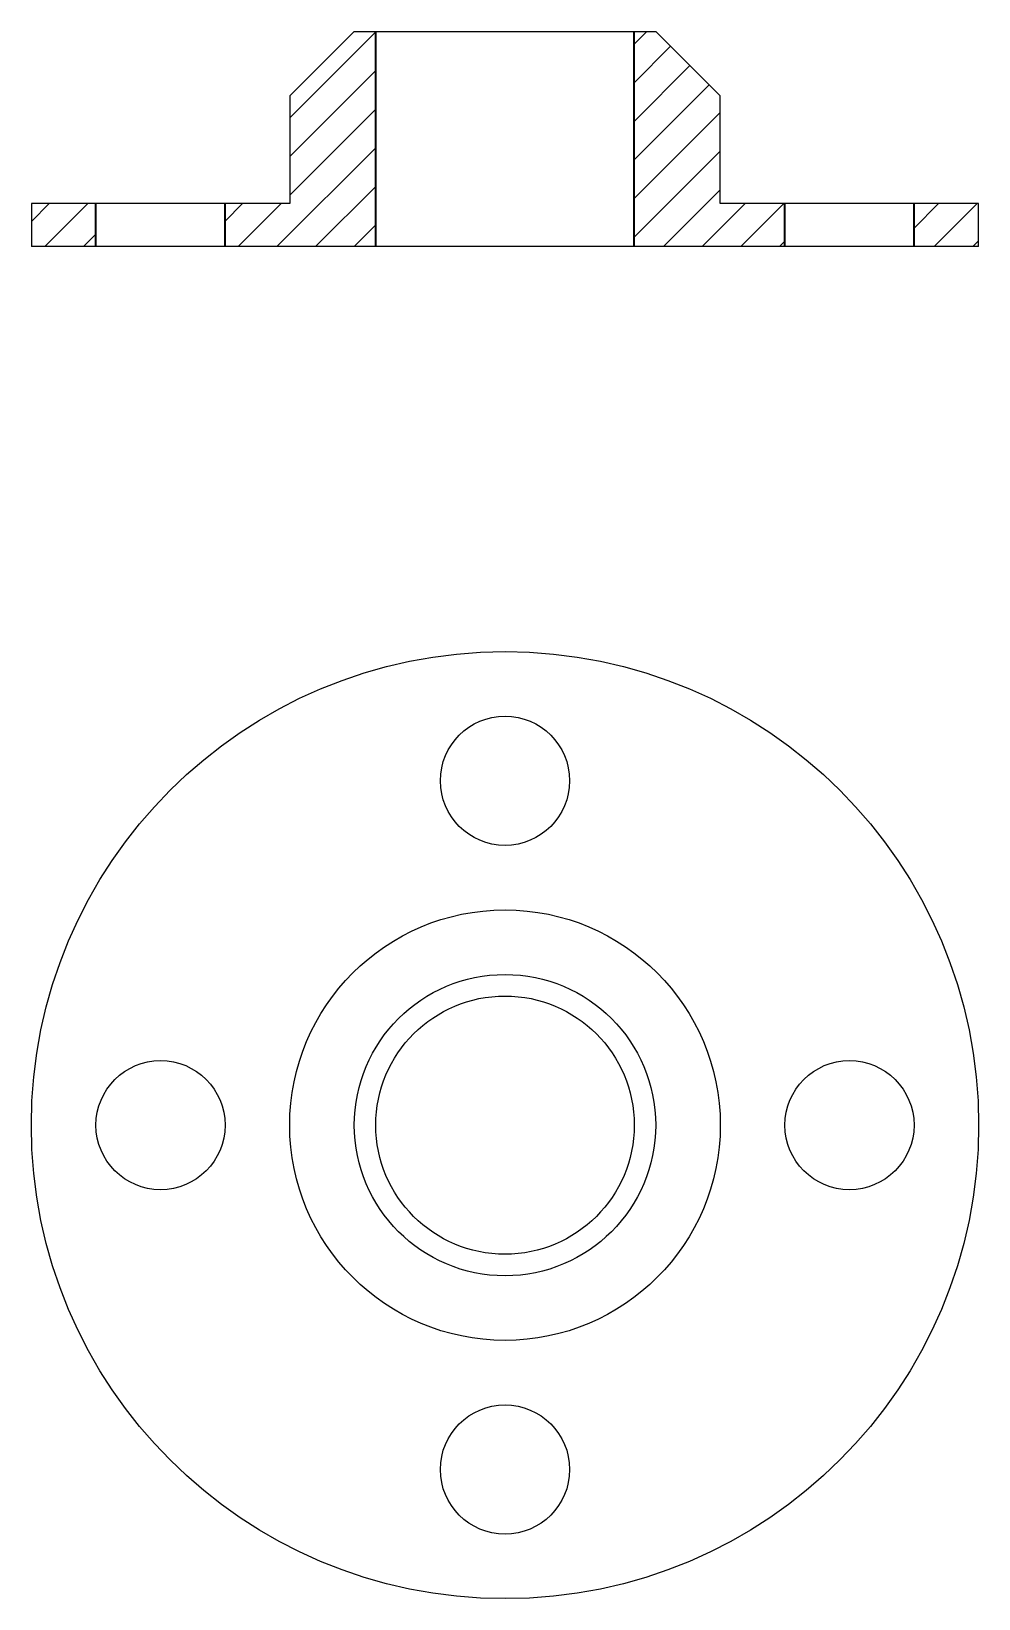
# Model space of a CAD drawing. Header units: millimetres. Extents: x 174.4 to 196.4, y 232.2 to 268.6.
import ezdxf

# ---------------------------------------------------------------- set-up
doc = ezdxf.new("R2010")
doc.units = ezdxf.units.MM
doc.layers.add('NetDam', color=7, linetype='Continuous', lineweight=35)
doc.layers.add('Netmanh', color=5, linetype='Continuous', lineweight=13)

msp = doc.modelspace()

# ---------------------------------------------------------------- hatches: boundary and pattern name
at = {"layer": 'Netmanh'}
h = msp.add_hatch(dxfattribs=at)
h.set_pattern_fill('ANSI31', color=256, scale=0.2)
h.paths.add_polyline_path([(182.41, 268.629), (181.91, 268.629), (180.41, 267.129), (180.41, 264.629), (178.91, 264.629), (178.91, 263.629), (182.41, 263.629)])
h.paths.add_polyline_path([(175.91, 264.629), (174.41, 264.629), (174.41, 263.629), (175.91, 263.629)])
h.paths.add_polyline_path([(190.41, 267.129), (188.91, 268.629), (188.41, 268.629), (188.41, 263.629), (191.91, 263.629), (191.91, 264.629), (190.41, 264.629)])
h.paths.add_polyline_path([(196.41, 264.629), (194.91, 264.629), (194.91, 263.629), (196.41, 263.629)])

# ---------------------------------------------------------------- linework, layer by layer
at = {"color": 7, "linetype": 'Continuous', "lineweight": 25}
for p, q in [((181.91, 268.629), (180.41, 267.129)), ((181.91, 268.629), (185.41, 268.629)), ((185.41, 268.629), (188.91, 268.629)), ((190.41, 267.129), (188.91, 268.629)), ((180.41, 267.129), (180.41, 264.629)), ((190.41, 264.629), (190.41, 267.129)), ((174.41, 264.629), (174.41, 263.629)), ((180.41, 264.629), (174.41, 264.629)), ((196.41, 264.629), (190.41, 264.629)), ((196.41, 263.629), (196.41, 264.629)), ((196.41, 263.629), (174.41, 263.629))]:
    msp.add_line(p, q, dxfattribs=at)
for centre, radius in [((185.41, 243.219), 11), ((185.41, 251.219), 1.5), ((185.41, 243.219), 5), ((185.41, 243.219), 3.5), ((185.41, 243.219), 3), ((177.41, 243.219), 1.5), ((193.41, 243.219), 1.5), ((185.41, 235.219), 1.5)]:
    msp.add_circle(centre, radius, dxfattribs=at)
at = {"layer": 'NetDam'}
for p, q in [((182.41, 263.629), (182.41, 268.629)), ((188.41, 263.629), (188.41, 268.629)), ((175.91, 263.629), (175.91, 264.629)), ((178.91, 263.629), (178.91, 264.629)), ((191.91, 263.629), (191.91, 264.629)), ((194.91, 263.629), (194.91, 264.629))]:
    msp.add_line(p, q, dxfattribs=at)

doc.saveas('drawing.dxf')
